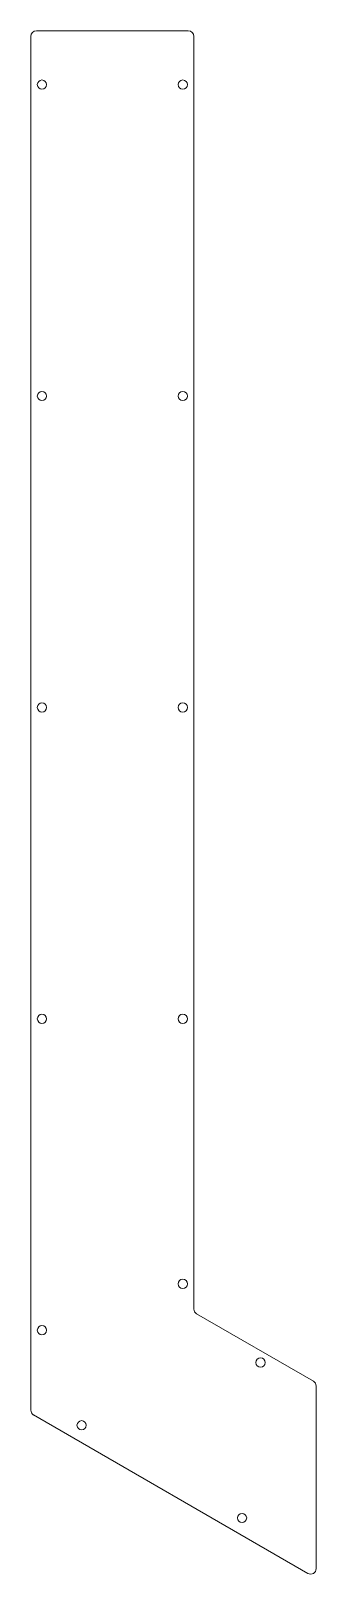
# Model space of a CAD drawing. Header units: millimetres. Extents: x 16 to 170, y 20 to 853.
import ezdxf

# ---------------------------------------------------------------- set-up
doc = ezdxf.new("R2010")
doc.units = ezdxf.units.MM

msp = doc.modelspace()

# ---------------------------------------------------------------- linework, layer by layer
at = {"color": 7, "linetype": 'Continuous', "lineweight": 18}
for p, q in [((16, 850), (16, 108.88)), ((101, 853), (19, 853)), ((104, 163.47), (104, 850)), ((168.5, 124.5), (105.5, 160.87)), ((170, 23.44), (170, 121.9)), ((17.5, 106.29), (165.5, 20.84))]:
    msp.add_line(p, q, dxfattribs=at)
for centre in [(22, 824), (98, 824), (22, 656), (98, 656), (22, 488), (98, 488), (22, 320), (98, 320), (98, 177), (22, 152), (140, 134.56), (43.4, 100.73), (130, 50.73)]:
    msp.add_circle(centre, 2.5, dxfattribs=at)
for centre, start, end in [((19, 850), 90, 180), ((101, 850), 0, 90), ((107, 163.47), 180, 240), ((167, 121.9), 360, 60), ((19, 108.88), 180, 240), ((167, 23.44), 240, 0)]:
    msp.add_arc(centre, 3, start, end, dxfattribs=at)

doc.saveas('drawing.dxf')
